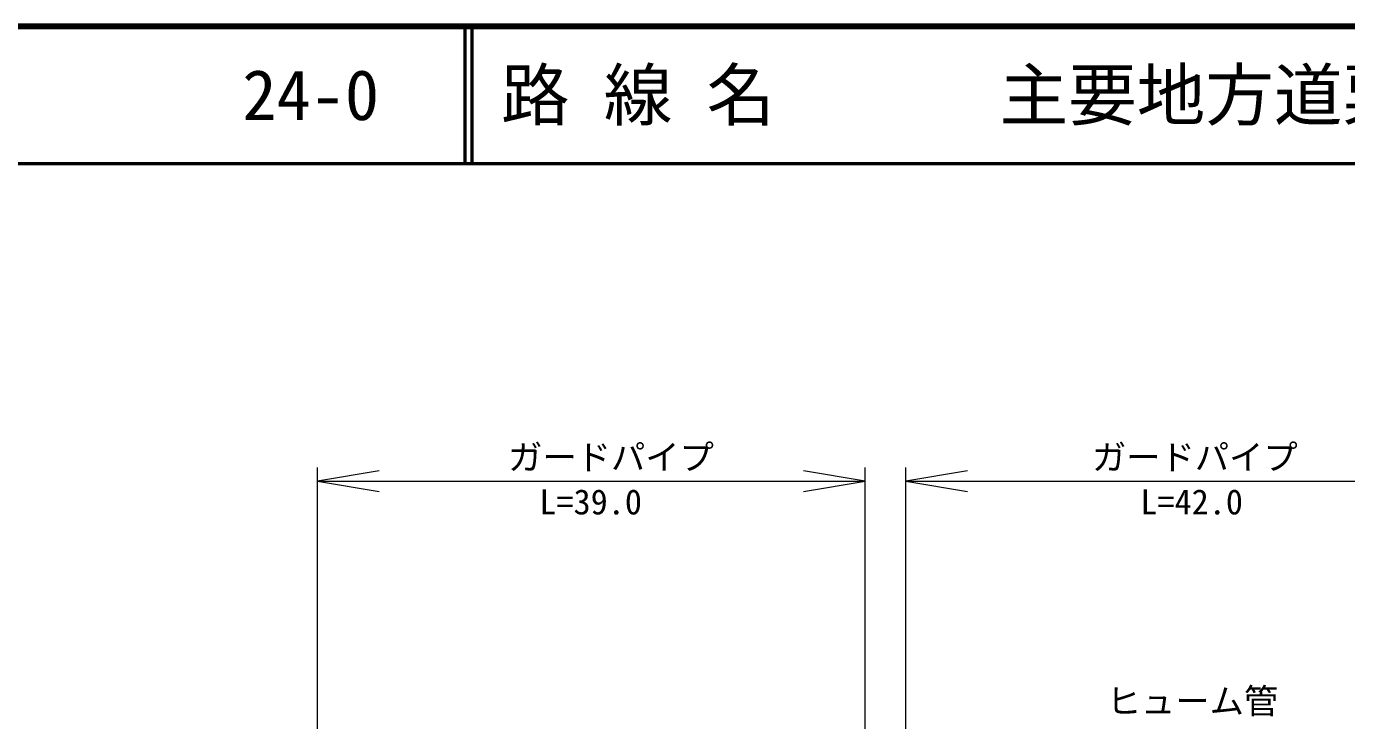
# Model space of a CAD drawing. Units: millimetres, scale not verified. Extents: x 40000 to 680000, y 20000 to 380000.
# Drawn here: x 145780 to 242036, y 329348 to 380000 of the extents above; entities that cross this region are included whole.
import ezdxf
from ezdxf.enums import TextEntityAlignment as Align

# ---------------------------------------------------------------- set-up
doc = ezdxf.new("R2010")
doc.units = ezdxf.units.MM
doc.header["$LTSCALE"] = 1000
for name, color, linetype, lineweight in [('M-STR-HTXT', 7, 'Continuous', 13), ('M-TTL', 2, 'Continuous', 140), ('M-TTL-LINE', 7, 'Continuous', 50), ('M-TTL-TXT', 7, 'Continuous', 50)]:
    doc.layers.add(name, color=color, linetype=linetype, lineweight=lineweight)
doc.styles.add('ＭＳ ゴシック', font='')
doc.styles.get('ＭＳ ゴシック').set_extended_font_data('MS Gothic')

# ---------------------------------------------------------------- blocks, each defined once
blk = doc.blocks.new('open_arrow')
at = {"color": 0, "linetype": 'Continuous', "lineweight": -2}
blk.add_lwpolyline([(7.5, 1.25), (0, 0), (7.5, -1.25)], dxfattribs=at)

msp = doc.modelspace()

# ---------------------------------------------------------------- linework, layer by layer
at = {"layer": 'M-STR-HTXT'}
for p, q in [((167002, 283754), (167002, 347821)), ((206946, 282761), (206946, 347821)), ((209897, 282799), (209897, 347821)), ((167002, 346821), (206946, 346821)), ((209897, 346821), (252321, 346821))]:
    msp.add_line(p, q, dxfattribs=at)
at = {"layer": 'M-TTL'}
msp.add_line((680000, 380000), (40000, 380000), dxfattribs=at)
at = {"layer": 'M-TTL-LINE'}
for p, q in [((177750, 380000), (177750, 370000)), ((178250, 380000), (178250, 370000)), ((40000, 370000), (680000, 370000))]:
    msp.add_line(p, q, dxfattribs=at)

# ---------------------------------------------------------------- block references
at = {"layer": 'M-STR-HTXT', "xscale": 600, "yscale": 600}
for p in [(167002, 346821), (209897, 346821)]:
    msp.add_blockref('open_arrow', p, dxfattribs=at)
at = {"layer": 'M-STR-HTXT', "xscale": 600, "yscale": 600, "rotation": 180}
msp.add_blockref('open_arrow', (206946, 346821), dxfattribs=at)

# ---------------------------------------------------------------- texts
at = {"layer": 'M-STR-HTXT', "style": 'ＭＳ ゴシック'}
for s, p in [('ガードパイプ', (180902, 347103)), ('ヒューム管', (224549, 329309))]:
    msp.add_text(s, height=1833, dxfattribs=at).set_placement(p, align=Align.BOTTOM_LEFT)
for s, p in [('ガードパイプ', (230969, 347103)), ('L=39.0', (186921, 343841)), ('L=42.0', (230738, 343841))]:
    msp.add_text(s, height=1833, dxfattribs=at).set_placement(p, align=Align.BOTTOM_CENTER)
at = {"layer": 'M-TTL-TXT', "style": 'ＭＳ ゴシック'}
for s, p in [('路 線 名', (180380, 375000)), ('主要地方道粟野二見線', (216734, 375000)), ('24-0', (161521, 375000))]:
    msp.add_text(s, height=3666, dxfattribs=at).set_placement(p, align=Align.MIDDLE_LEFT)

doc.saveas('drawing.dxf')
